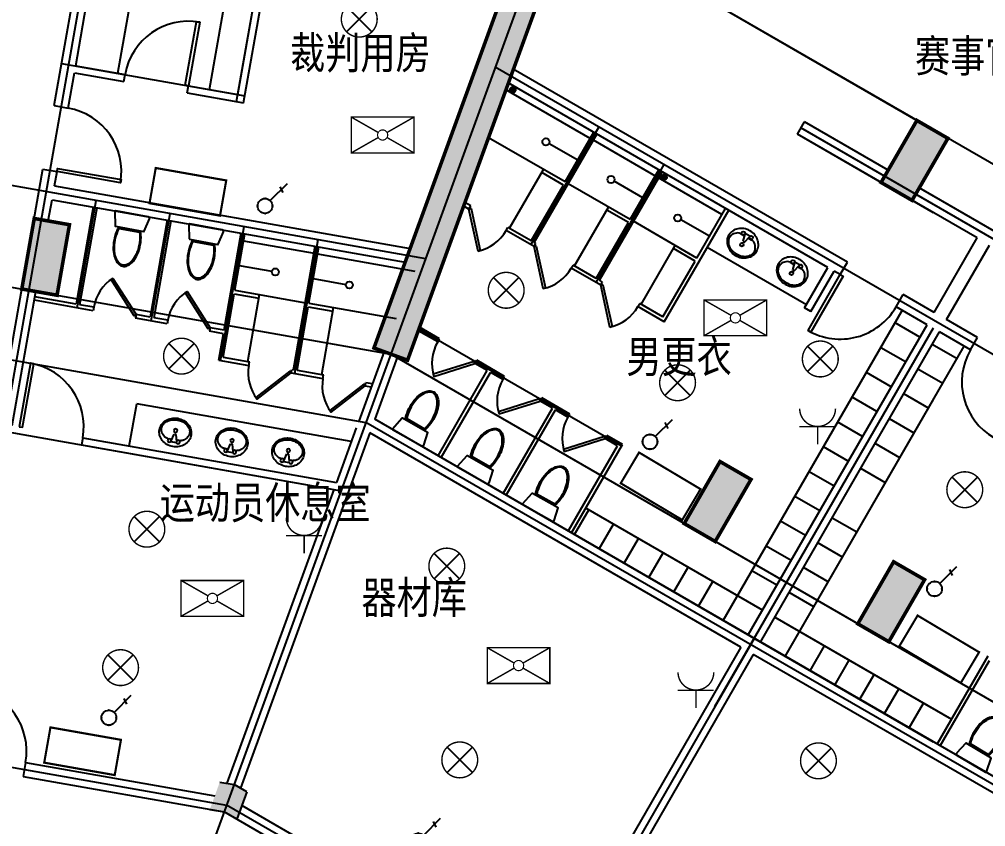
# Model space of a CAD drawing. Extents: x 23618587 to 48466785, y 42305484 to 86624613.
# Drawn here: x 24302861 to 24316359, y 43333036 to 43344309 of the extents above; entities that cross this region are included whole.
import ezdxf

# ---------------------------------------------------------------- set-up
doc = ezdxf.new("R2010")
doc.units = 0
doc.header["$MEASUREMENT"] = 0
doc.layers.get('0').update_dxf_attribs({"linetype": 'CONTINUOUS'})
for name, color, linetype in [('AC-W', 7, 'CONTINUOUS'), ('设备-动力', 3, 'CONTINUOUS'), ('设备-插座', 3, 'CONTINUOUS'), ('设备-照明', 3, 'CONTINUOUS'), ('设备-箱柜', 3, 'CONTINUOUS')]:
    doc.layers.add(name, color=color, linetype=linetype)
doc.styles.add('ATT', font='txt')
doc.styles.add('IDQSTYLE', font='simplex.shx', dxfattribs={"width": 0.7, "bigfont": 'hzfs1.shx'})
doc.styles.add('Q1', font='SimSun.ttf', dxfattribs={"width": 0.8, "height": 450})
pattern_1 = [(45, (24157408.893, 43270008.503), (-8.9802561, 8.9802561), []), (135, (24157408.893, 43270008.503), (-8.9802561, -8.9802561), [])]
pattern_2 = [(45, (24159518.992, 43268785.927), (-8.9802561, 8.9802561), []), (135, (24159518.992, 43268785.927), (-8.9802561, -8.9802561), [])]

# ---------------------------------------------------------------- blocks, each defined once
blk = doc.blocks.new('WC-3')
for points in [[(382, 218, 0.033558), (397, 269, 0.056391), (412, 405, 0.056391), (397, 541, 0.070142), (358, 644, 0.106098), (290, 721, 0.162033), (225, 743, 0.162033), (161, 721, 0.106098), (93, 644, 0.070142), (54, 541, 0.056391), (38, 405, 0.056391), (54, 269, 0.033558), (69, 218)], [(55, 405, -0.056391), (70, 537, -0.070142), (108, 636, -0.106098), (170, 708, -0.162033), (225, 726, -0.162033), (280, 708, -0.106098), (343, 636, -0.070142), (381, 537, -0.056391), (396, 405, -0.056391), (381, 273, -0.027675), (369, 232), (81, 232, -0.027675), (70, 273, -0.056391)], [(-20, 24, 0.477064), (0, 0), (463, 0, 0.477064), (473, 12), (431, 207, 0.354037), (426, 211), (24, 211, 0.354037), (19, 207)]]:
    blk.add_lwpolyline(points, format="xyb", close=True)
blk = doc.blocks.new('15PLAV04')
at = {"color": 0, "linetype": 'ByBlock'}
for p, q in [((2.5, -1.5), (2.5, 1.5)), ((7, 0.5), (3, 1.5)), ((4, 1.25), (4, 3.635323)), ((7, -0.5), (7, 0.5)), ((3, -1.5), (7, -0.5)), ((4, -3.628449), (4, -1.25))]:
    blk.add_line(p, q, dxfattribs=at)
blk.add_lwpolyline([(8, 9, 0.109452), (4.986152, 8.332258, 0.102376), (2.343146, 6.363961, 0.093737), (0.622313, 3.491319, 0.088426), (0, 0, 0.088426), (0.622313, -3.491319, 0.093737), (2.343146, -6.363961, 0.102376), (4.986152, -8.332258, 0.109452), (8, -9, 0.109452), (11.013848, -8.332258, 0.102376), (13.656854, -6.363961, 0.093737), (15.377687, -3.491319, 0.088426), (16, 0, 0.088426), (15.377687, 3.491319, 0.093737), (13.656854, 6.363961, 0.102376), (11.013848, 8.332258, 0.109452)], format="xyb", close=True, dxfattribs=at)
for centre in [(3, 2.5), (9, 0), (3, -2.5)]:
    blk.add_circle(centre, 1, dxfattribs=at)
for centre, radius, start, end in [((11.358035, 0.706347), 8.250845, 143.130102, 146.09549), ((9.915843, 1.787992), 6.448105, 118.911201, 143.130102), ((9, 3.446272), 4.553728, 90, 118.911201), ((9, 3.446272), 4.553728, 61.088799, 90), ((8.084157, 1.787992), 6.448105, 36.869898, 61.088799), ((6.641965, 0.706347), 8.250845, 17.257939, 36.869898), ((7, 3.635323), 3, 146.09549, 180), ((4.368267, 0), 10.631733, 0, 17.257939), ((4.368267, 0), 10.631733, 342.742061, 0), ((7, -3.628449), 3, 180, 212.259808), ((9.915843, -1.787992), 6.448105, 212.259808, 241.088799), ((6.641965, -0.706347), 8.250845, 323.130102, 342.742061), ((9, -3.446272), 4.553728, 241.088799, 270), ((9, -3.446272), 4.553728, 270, 298.911201), ((8.084157, -1.787992), 6.448105, 298.911201, 323.130102)]:
    blk.add_arc(centre, radius, start, end, dxfattribs=at)
at = {"color": 0, "linetype": 'ByBlock', "style": 'ATT'}
for tag, p, flags in [('ITEM', (0, -17.5), 3), ('ROOM_NUMBER', (0, -26.5), 1)]:
    blk.add_attdef(tag, p, '', height=6, dxfattribs=dict(at, flags=flags))
blk = doc.blocks.new('HC000426')
at = {"color": 0, "linetype": 'Continuous', "const_width": 0.3}
blk.add_lwpolyline([(5, 2.5), (-5, 2.5), (-5, -2.5), (5, -2.5)], close=True, dxfattribs=at)
at = {"color": 0, "style": 'IDQSTYLE', "width": 0.7}
blk.add_attdef('PSFHATT', (7, -2.5), '', height=2.5, dxfattribs=at)
blk = doc.blocks.new('HC001494')
at = {"color": 0, "linetype": 'Continuous'}
for p, q in [((-1.77, 1.77), (1.77, -1.77)), ((1.77, 1.77), (-1.77, -1.77))]:
    blk.add_line(p, q, dxfattribs=at)
at = {"color": 0, "linetype": 'Continuous', "const_width": 0.2}
blk.add_lwpolyline([(1.77, -1.77, 0.198912), (2.5, 0, 0.198912), (1.77, 1.77, 0.198912), (0, 2.5, 0.198912), (-1.77, 1.77, 0.198912), (-2.5, 0, 0.198912), (-1.77, -1.77, 0.198912), (0, -2.5, 0.198912)], format="xyb", close=True, dxfattribs=at)
at = {"color": 0, "style": 'IDQSTYLE', "width": 0.7}
blk.add_attdef('PSFHATT', (4.5, -2.5), '', height=2.5, dxfattribs=at)
blk = doc.blocks.new('HC002297100793')
at = {"color": 0}
for p, q in [((0.74, 1.78), (3.12, 4.17)), ((2.09, 3.72), (2.47, 2.92))]:
    blk.add_line(p, q, dxfattribs=at)
blk.add_circle((0, 1.04), 1.04, dxfattribs=at)
for p in [(0, 2.08), (-1.04, 1.04), (0, 0), (1.04, 1.04)]:
    blk.add_point(p, dxfattribs=at)
at = {"color": 0, "width": 0.7}
blk.add_attdef('PSFHATT', (3.15, 0), '', height=0.025, dxfattribs=at)
blk = doc.blocks.new('HC000133')
at = {"color": 0, "linetype": 'Continuous', "const_width": 0.2}
blk.add_lwpolyline([(-2.5, 5, 0.198912), (-1.77, 3.23, 0.198912), (0, 2.5, 0.198912), (1.77, 3.23, 0.198912), (2.5, 5)], format="xyb", dxfattribs=at)
for points in [[(-2.55, 2.48), (2.48, 2.48)], [(0, 2.5), (0, 0)]]:
    blk.add_lwpolyline(points, dxfattribs=at)
at = {"color": 0, "style": 'IDQSTYLE', "width": 0.7}
blk.add_attdef('PSFHATT', (4.5, 0), '', height=2.5, dxfattribs=at)
blk = doc.blocks.new('HC000704')
at = {"color": 0, "linetype": 'Continuous', "const_width": 0.2}
for points in [[(-0.61, 0.35), (-4.38, 2.5)], [(-4.38, 2.5), (4.37, 2.5), (4.37, -2.5), (-4.38, -2.5), (-4.38, 2.5)], [(4.37, 2.5), (0.61, 0.35)], [(-0.61, -0.35), (-4.38, -2.5)], [(0.61, -0.35), (4.37, -2.5)]]:
    blk.add_lwpolyline(points, dxfattribs=at)
at = {"color": 0, "linetype": 'Continuous', "const_width": 0.16}
blk.add_lwpolyline([(0, -0.71, 0.198912), (0.5, -0.5, 0.198912), (0.71, 0, 0.198912), (0.5, 0.5, 0.198912), (0, 0.71, 0.198912), (-0.5, 0.5, 0.198912), (-0.71, 0, 0.198912), (-0.5, -0.5, 0.198912)], format="xyb", close=True, dxfattribs=at)
at = {"color": 0, "style": 'IDQSTYLE', "width": 0.7}
blk.add_attdef('PSFHATT', (6.37, -2.5), '', height=2.5, dxfattribs=at)

msp = doc.modelspace()

# ---------------------------------------------------------------- hatches: boundary and pattern name
at = {"layer": 'AC-W'}
for points in [[(24310541.2417, 43345751.50927), (24308283.81539, 43339549.28146), (24307813.96908, 43339720.29153), (24310071.39538, 43345922.51934)], [(24310541.2417, 43345751.50927), (24308283.81539, 43339549.28146), (24307813.96908, 43339720.29153), (24310071.39538, 43345922.51934)], [(24314897.82238, 43342031.40771), (24315330.83508, 43341781.40771), (24315830.83508, 43342647.43312), (24315397.82238, 43342897.43312)], [(24314897.82238, 43342031.40771), (24315330.83508, 43341781.40771), (24315830.83508, 43342647.43312), (24315397.82238, 43342897.43312)], [(24303561.40917, 43341441.47744), (24303069.00529, 43341528.30153), (24302895.35711, 43340543.49378), (24303387.76099, 43340456.66969)], [(24303561.40917, 43341441.47744), (24303069.00529, 43341528.30153), (24302895.35711, 43340543.49378), (24303387.76099, 43340456.66969)], [(24313080.83352, 43337884.2943), (24312647.82082, 43338134.2943), (24312147.82082, 43337268.26889), (24312580.83352, 43337018.26889)], [(24313080.83352, 43337884.2943), (24312647.82082, 43338134.2943), (24312147.82082, 43337268.26889), (24312580.83352, 43337018.26889)], [(24315505.70621, 43336484.2934), (24315072.69351, 43336734.2934), (24314572.69351, 43335868.26799), (24315005.70621, 43335618.26799)], [(24315505.70621, 43336484.2934), (24315072.69351, 43336734.2934), (24314572.69351, 43335868.26799), (24315005.70621, 43335618.26799)]]:
    msp.add_hatch(color=7, dxfattribs=at).paths.add_polyline_path(points)
h = msp.add_hatch(dxfattribs=at)
h.set_pattern_fill('ANSI37', scale=4, angle=0.000000003, style=0)
h.set_pattern_definition(pattern_1)
h.paths.add_polyline_path([(24309793.38376, 43343325.33793, 1), (24309713.38376, 43343325.33793, 1)])
h = msp.add_hatch(dxfattribs=at)
h.set_pattern_fill('ANSI37', scale=4, angle=0.000000003, style=0)
h.set_pattern_definition(pattern_1)
h.paths.add_polyline_path([(24309793.38376, 43343325.33793, 1), (24309713.38376, 43343325.33793, 1)])
h = msp.add_hatch(dxfattribs=at)
h.set_pattern_fill('ANSI37', scale=4, angle=0.000000003, style=0)
h.set_pattern_definition(pattern_2)
h.paths.add_polyline_path([(24311903.48284, 43342102.76221, 1), (24311823.48284, 43342102.76221, 1)])
h = msp.add_hatch(dxfattribs=at)
h.set_pattern_fill('ANSI37', scale=4, angle=0.000000003, style=0)
h.set_pattern_definition(pattern_2)
h.paths.add_polyline_path([(24311903.48284, 43342102.76221, 1), (24311823.48284, 43342102.76221, 1)])

# ---------------------------------------------------------------- linework, layer by layer
at = {"layer": 'AC-W', "color": 7, "ltscale": 300}
for p, q in [((24301830.3951, 43333927.91702), (24304872.14463, 43351178.53581)), ((24301830.3951, 43333927.91702), (24304872.14463, 43351178.53581)), ((24311449.10486, 43348976.79392), (24296987.14862, 43309242.89571)), ((24311449.10486, 43348976.79392), (24296987.14862, 43309242.89571)), ((24305895.68585, 43343162.27737), (24306763.92674, 43348086.31614)), ((24305895.68585, 43343162.27737), (24306763.92674, 43348086.31614)), ((24315631.94022, 43342762.2652), (24310306.31854, 43345837.01431)), ((24323347.20979, 43338307.85223), (24310306.31854, 43345837.01431)), ((24303451.03128, 43343694.87859), (24306011.53144, 43343243.39333)), ((24303451.03128, 43343694.87859), (24306011.53144, 43343243.39333)), ((24295476.76417, 43343273.18913), (24308535.10713, 43340970.65095)), ((24295476.76417, 43343273.18913), (24308535.10713, 43340970.65095)), ((24295476.76417, 43341851.59188), (24308048.89223, 43339634.78649)), ((24295476.76417, 43341851.59188), (24308048.89223, 43339634.78649)), ((24295476.76417, 43340836.16526), (24307701.59588, 43338680.5976)), ((24295476.76417, 43340836.16526), (24307701.59588, 43338680.5976)), ((24295476.76417, 43339820.73865), (24307354.29952, 43337726.40871)), ((24295476.76417, 43339820.73865), (24307354.29952, 43337726.40871)), ((24315631.94022, 43335256.7117), (24308048.89223, 43339634.78649)), ((24319104.6361, 43333251.74979), (24308048.89223, 43339634.78649)), ((24315631.94022, 43334102.01116), (24307701.59588, 43338680.5976)), ((24318451.93246, 43332473.88788), (24307701.59588, 43338680.5976)), ((24313126.76417, 43335663.84528), (24310226.76417, 43330640.89794)), ((24313126.76417, 43335663.84528), (24310226.76417, 43330640.89794)), ((24295476.76417, 43335149.77624), (24305756.73629, 43333337.13979)), ((24295476.76417, 43335149.77624), (24305756.73629, 43333337.13979)), ((24314796.79205, 43328117.86116), (24305756.73629, 43333337.13979)), ((24314796.79205, 43328117.86116), (24305756.73629, 43333337.13979))]:
    msp.add_line(p, q, dxfattribs=at)
at = {"layer": 'AC-W', "color": 7, "ltscale": 5000}
for p, q in [((24303346.84238, 43343103.99394), (24304388.73144, 43349012.84046)), ((24303346.84238, 43343103.99394), (24304388.73144, 43349012.84046)), ((24303647.99283, 43343660.14895), (24304047.38364, 43345925.20679)), ((24303647.99283, 43343660.14895), (24304047.38364, 43345925.20679)), ((24305913.05067, 43343260.75815), (24306312.44147, 43345525.81598)), ((24305913.05067, 43343260.75815), (24306312.44147, 43345525.81598)), ((24305994.16662, 43343144.91255), (24306410.92225, 43345508.45116)), ((24305994.16662, 43343144.91255), (24306410.92225, 43345508.45116)), ((24303647.99283, 43343660.14895), (24304337.35826, 43343538.59523)), ((24303647.99283, 43343660.14895), (24304337.35826, 43343538.59523)), ((24303543.80393, 43343069.2643), (24303630.62802, 43343561.66818)), ((24303543.80393, 43343069.2643), (24303630.62802, 43343561.66818)), ((24303630.62802, 43343561.66818), (24304319.99344, 43343440.11445)), ((24303630.62802, 43343561.66818), (24304319.99344, 43343440.11445)), ((24304319.99344, 43343440.11445), (24304337.35826, 43343538.59523)), ((24304319.99344, 43343440.11445), (24304337.35826, 43343538.59523)), ((24305206.32042, 43343283.83109), (24305223.68524, 43343382.31187)), ((24305206.32042, 43343283.83109), (24305223.68524, 43343382.31187)), ((24305223.68524, 43343382.31187), (24305913.05067, 43343260.75815)), ((24305223.68524, 43343382.31187), (24305913.05067, 43343260.75815)), ((24305206.32042, 43343283.83109), (24305994.16662, 43343144.91255)), ((24305206.32042, 43343283.83109), (24305994.16662, 43343144.91255)), ((24303346.84238, 43343103.99394), (24303543.80393, 43343069.2643)), ((24303346.84238, 43343103.99394), (24303543.80393, 43343069.2643)), ((24301731.91432, 43333945.28183), (24303190.55902, 43342217.66696)), ((24301731.91432, 43333945.28183), (24303190.55902, 43342217.66696)), ((24303190.55902, 43342217.66696), (24303387.52057, 43342182.93732)), ((24303190.55902, 43342217.66696), (24303387.52057, 43342182.93732)), ((24303352.79093, 43341985.97577), (24303387.52057, 43342182.93732)), ((24303352.79093, 43341985.97577), (24303387.52057, 43342182.93732)), ((24303352.79093, 43341985.97577), (24308319.83676, 43341110.15158)), ((24303352.79093, 43341985.97577), (24308319.83676, 43341110.15158)), ((24303265.96684, 43341493.5719), (24303318.0613, 43341789.01422)), ((24303265.96684, 43341493.5719), (24303318.0613, 43341789.01422)), ((24303318.0613, 43341789.01422), (24308250.37749, 43340919.3138)), ((24303318.0613, 43341789.01422), (24308250.37749, 43340919.3138)), ((24302762.38713, 43338637.62941), (24303092.31866, 43340508.76414)), ((24302762.38713, 43338637.62941), (24303092.31866, 43340508.76414)), ((24307954.92297, 43339668.98851), (24307601.59588, 43338698.2303)), ((24307954.92297, 43339668.98851), (24307601.59588, 43338698.2303)), ((24308142.86149, 43339600.58448), (24307824.26404, 43338725.24516)), ((24308142.86149, 43339600.58448), (24307824.26404, 43338725.24516)), ((24315631.94022, 43334217.48121), (24307824.26404, 43338725.24516)), ((24318429.2643, 43332602.4454), (24307824.26404, 43338725.24516)), ((24307566.86624, 43338602.81141), (24307289.02916, 43337839.46029)), ((24307566.86624, 43338602.81141), (24307289.02916, 43337839.46029)), ((24303747.1978, 43338463.98072), (24303729.83302, 43338365.49994)), ((24303747.1978, 43338463.98072), (24303729.83302, 43338365.49994)), ((24303747.19488, 43338463.98124), (24307289.02916, 43337839.46029)), ((24303747.19488, 43338463.98124), (24307289.02916, 43337839.46029)), ((24307754.80476, 43338534.40738), (24305948.86372, 43333572.62513)), ((24307754.80476, 43338534.40738), (24305948.86372, 43333572.62513)), ((24312940.16163, 43335540.6402), (24307754.80476, 43338534.40738)), ((24312940.16163, 43335540.6402), (24307754.80476, 43338534.40738)), ((24303729.83006, 43338365.50046), (24307254.29952, 43337744.0414)), ((24303729.83006, 43338365.50046), (24307254.29952, 43337744.0414)), ((24307254.29952, 43337744.0414), (24305760.92519, 43333641.02916)), ((24307254.29952, 43337744.0414), (24305760.92519, 43333641.02916)), ((24312940.16163, 43335540.6402), (24310240.16163, 43330864.10302)), ((24312940.16163, 43335540.6402), (24310240.16163, 43330864.10302)), ((24313113.36671, 43335440.6402), (24310413.36671, 43330764.10302)), ((24313113.36671, 43335440.6402), (24310413.36671, 43330764.10302)), ((24315631.94022, 43333986.54111), (24313113.36671, 43335440.6402)), ((24318298.72357, 43332446.87302), (24313113.36671, 43335440.6402)), ((24302948.418, 43333933.86474), (24302913.68844, 43333736.90317)), ((24302948.418, 43333933.86474), (24302913.68844, 43333736.90317)), ((24302948.418, 43333933.86474), (24305591.46592, 43333467.82408)), ((24302948.418, 43333933.86474), (24305591.46592, 43333467.82408)), ((24302913.68844, 43333736.90317), (24305722.00665, 43333241.7209)), ((24302913.68844, 43333736.90317), (24305722.00665, 43333241.7209)), ((24308508.11082, 43331864.10302), (24305967.34297, 43333331.01602)), ((24308508.11082, 43331864.10302), (24305967.34297, 43333331.01602)), ((24308408.11082, 43331690.89794), (24305722.00665, 43333241.7209)), ((24308408.11082, 43331690.89794), (24305722.00665, 43333241.7209))]:
    msp.add_line(p, q, dxfattribs=at)
at = {"layer": 'AC-W', "color": 7}
for p, q in [((24304238.87749, 43343555.96005), (24304638.26829, 43345821.01788)), ((24304238.87749, 43343555.96005), (24304638.26829, 43345821.01788)), ((24305519.12756, 43343330.21742), (24305710.14056, 43344413.50595)), ((24305519.12756, 43343330.21742), (24305710.14056, 43344413.50595)), ((24314427.72606, 43340917.17738), (24309760.61826, 43343611.73333)), ((24314427.72606, 43340917.17738), (24309760.61826, 43343611.73333)), ((24310835.27508, 43342644.86976), (24309641.02577, 43343334.36992)), ((24310835.27508, 43342644.86976), (24309641.02577, 43343334.36992)), ((24314154.52098, 43340843.9723), (24309691.02577, 43343420.97246)), ((24314154.52098, 43340843.9723), (24309691.02577, 43343420.97246)), ((24313728.68796, 43342706.40786), (24313828.68796, 43342879.61294)), ((24313728.68796, 43342706.40786), (24313828.68796, 43342879.61294)), ((24314997.82225, 43342204.61294), (24313828.68796, 43342879.61294)), ((24314997.82225, 43342204.61294), (24313828.68796, 43342879.61294)), ((24310485.27508, 43342038.65198), (24309414.81651, 43342656.68152)), ((24310485.27508, 43342038.65198), (24309414.81651, 43342656.68152)), ((24310053.57635, 43341190.92784), (24310928.57635, 43342706.4723)), ((24310053.57635, 43341190.92784), (24310928.57635, 43342706.4723)), ((24310485.27508, 43342038.65198), (24310885.27508, 43342731.4723)), ((24310485.27508, 43342038.65198), (24310885.27508, 43342731.4723)), ((24311744.60176, 43342119.86976), (24310878.57635, 43342619.86976)), ((24311744.60176, 43342119.86976), (24310878.57635, 43342619.86976)), ((24315631.94022, 43341607.56466), (24313728.68796, 43342706.40786)), ((24316240.16163, 43341256.40786), (24313728.68796, 43342706.40786)), ((24310660.27508, 43342341.76087), (24310259.73833, 43342573.01087)), ((24310660.27508, 43342341.76087), (24310259.73833, 43342573.01087)), ((24309707.16619, 43341390.92784), (24310182.16619, 43342213.65198)), ((24309707.16619, 43341390.92784), (24310182.16619, 43342213.65198)), ((24310460.27508, 43341995.3507), (24310157.16619, 43342170.3507)), ((24310460.27508, 43341995.3507), (24310157.16619, 43342170.3507)), ((24310962.90303, 43340665.92784), (24311837.90303, 43342181.4723)), ((24310962.90303, 43340665.92784), (24311837.90303, 43342181.4723)), ((24311394.60176, 43341513.65198), (24311794.60176, 43342206.4723)), ((24311394.60176, 43341513.65198), (24311794.60176, 43342206.4723)), ((24312675.57906, 43341582.36976), (24311787.90303, 43342094.86976)), ((24312675.57906, 43341582.36976), (24311787.90303, 43342094.86976)), ((24310010.27508, 43341215.92784), (24310460.27508, 43341995.3507)), ((24310010.27508, 43341215.92784), (24310460.27508, 43341995.3507)), ((24311394.60176, 43341513.65198), (24310528.57635, 43342013.65198)), ((24311394.60176, 43341513.65198), (24310528.57635, 43342013.65198)), ((24311569.60176, 43341816.76087), (24311169.06501, 43342048.01087)), ((24311569.60176, 43341816.76087), (24311169.06501, 43342048.01087)), ((24315631.94022, 43341838.50477), (24315430.83495, 43341954.61294)), ((24317422.69338, 43340804.61294), (24315430.83495, 43341954.61294)), ((24303892.79357, 43341687.67342), (24303654.02733, 43340333.56276)), ((24303892.79357, 43341687.67342), (24303654.02733, 43340333.56276)), ((24303942.03396, 43341678.99101), (24303703.26771, 43340324.88035)), ((24303942.03396, 43341678.99101), (24303703.26771, 43340324.88035)), ((24309140.90031, 43341660.12657), (24309067.52016, 43341702.49262)), ((24309140.90031, 43341660.12657), (24309067.52016, 43341702.49262)), ((24309165.90031, 43341703.42784), (24309084.88498, 43341750.20207)), ((24309165.90031, 43341703.42784), (24309084.88498, 43341750.20207)), ((24309140.90031, 43341660.12657), (24309165.90031, 43341703.42784)), ((24309140.90031, 43341660.12657), (24309165.90031, 43341703.42784)), ((24310616.49286, 43340865.92784), (24311091.49286, 43341688.65198)), ((24310616.49286, 43340865.92784), (24311091.49286, 43341688.65198)), ((24311369.60176, 43341470.35071), (24311066.49286, 43341645.3507)), ((24311369.60176, 43341470.35071), (24311066.49286, 43341645.3507)), ((24311868.88034, 43340085.12657), (24312768.88034, 43341643.9723)), ((24311868.88034, 43340085.12657), (24312768.88034, 43341643.9723)), ((24312325.57906, 43340976.15198), (24312725.57906, 43341668.9723)), ((24312325.57906, 43340976.15198), (24312725.57906, 43341668.9723)), ((24304926.84171, 43341505.34283), (24304688.07547, 43340151.23217)), ((24304926.84171, 43341505.34283), (24304688.07547, 43340151.23217)), ((24304976.0821, 43341496.66042), (24304737.31585, 43340142.54976)), ((24304976.0821, 43341496.66042), (24304737.31585, 43340142.54976)), ((24310919.60176, 43340690.92784), (24311369.60176, 43341470.35071)), ((24310919.60176, 43340690.92784), (24311369.60176, 43341470.35071)), ((24312325.57906, 43340976.15198), (24311437.90303, 43341488.65198)), ((24312325.57906, 43340976.15198), (24311437.90303, 43341488.65198)), ((24312500.57906, 43341279.26087), (24312100.04232, 43341510.51087)), ((24312500.57906, 43341279.26087), (24312100.04232, 43341510.51087)), ((24305722.12361, 43339968.90158), (24305960.88985, 43341323.01224)), ((24305722.12361, 43339968.90158), (24305960.88985, 43341323.01224)), ((24305871.2117, 43340526.48363), (24306010.13024, 43341314.32983)), ((24305871.2117, 43340526.48363), (24306010.13024, 43341314.32983)), ((24309660.51556, 43341360.12657), (24309685.51556, 43341403.42784)), ((24309660.51556, 43341360.12657), (24309685.51556, 43341403.42784)), ((24310050.22699, 43341135.12657), (24309660.51556, 43341360.12657)), ((24310050.22699, 43341135.12657), (24309660.51556, 43341360.12657)), ((24310010.27508, 43341215.92784), (24309685.51556, 43341403.42784)), ((24310010.27508, 43341215.92784), (24309685.51556, 43341403.42784)), ((24305992.76542, 43341215.84906), (24306977.57317, 43341042.20088)), ((24305992.76542, 43341215.84906), (24306977.57317, 43341042.20088)), ((24306691.05368, 43339417.26809), (24306994.93799, 43341140.68166)), ((24306691.05368, 43339417.26809), (24306994.93799, 43341140.68166)), ((24310050.22699, 43341135.12657), (24310075.22699, 43341178.42784)), ((24310050.22699, 43341135.12657), (24310075.22699, 43341178.42784)), ((24310075.22699, 43341178.42784), (24310053.57635, 43341190.92784)), ((24310075.22699, 43341178.42784), (24310053.57635, 43341190.92784)), ((24311547.47017, 43340328.42784), (24312022.47017, 43341151.15198)), ((24311547.47017, 43340328.42784), (24312022.47017, 43341151.15198)), ((24315640.16163, 43340217.17738), (24316240.35466, 43341256.74221)), ((24315813.36671, 43340117.17738), (24316413.55974, 43341156.74221)), ((24306905.25984, 43340344.15305), (24307044.17838, 43341131.99925)), ((24306905.25984, 43340344.15305), (24307044.17838, 43341131.99925)), ((24307026.81356, 43341033.51847), (24308384.86378, 43340794.05758)), ((24307026.81356, 43341033.51847), (24308384.86378, 43340794.05758)), ((24312300.57906, 43340932.85071), (24311997.47017, 43341107.85071)), ((24312300.57906, 43340932.85071), (24311997.47017, 43341107.85071)), ((24313854.52098, 43340324.35706), (24312468.88034, 43341124.35706)), ((24313854.52098, 43340324.35706), (24312468.88034, 43341124.35706)), ((24305931.98856, 43340871.16635), (24306387.46215, 43340790.85406)), ((24305931.98856, 43340871.16635), (24306387.46215, 43340790.85406)), ((24310569.84223, 43340835.12657), (24310594.84223, 43340878.42784)), ((24310569.84223, 43340835.12657), (24310594.84223, 43340878.42784)), ((24310919.60176, 43340690.92784), (24310594.84223, 43340878.42784)), ((24310919.60176, 43340690.92784), (24310594.84223, 43340878.42784)), ((24311850.57906, 43340153.42784), (24312300.57906, 43340932.85071)), ((24311850.57906, 43340153.42784), (24312300.57906, 43340932.85071)), ((24314327.72606, 43340743.9723), (24314427.72606, 43340917.17738)), ((24314327.72606, 43340743.9723), (24314427.72606, 43340917.17738)), ((24310981.2043, 43340597.62657), (24310569.84223, 43340835.12657)), ((24310981.2043, 43340597.62657), (24310569.84223, 43340835.12657)), ((24313829.52098, 43340281.05579), (24314154.52098, 43340843.9723)), ((24313829.52098, 43340281.05579), (24314154.52098, 43340843.9723)), ((24313916.12352, 43340231.05579), (24314241.12352, 43340793.9723)), ((24313916.12352, 43340231.05579), (24314241.12352, 43340793.9723)), ((24314327.72606, 43340743.9723), (24314241.12352, 43340793.9723)), ((24314327.72606, 43340743.9723), (24314241.12352, 43340793.9723)), ((24306966.0367, 43340688.83576), (24307421.51029, 43340608.52348)), ((24306966.0367, 43340688.83576), (24307421.51029, 43340608.52348)), ((24311006.2043, 43340640.92784), (24310962.90303, 43340665.92784)), ((24311006.2043, 43340640.92784), (24310962.90303, 43340665.92784)), ((24310981.2043, 43340597.62657), (24311006.2043, 43340640.92784)), ((24310981.2043, 43340597.62657), (24311006.2043, 43340640.92784)), ((24305706.24593, 43339590.91627), (24305862.52929, 43340477.24324)), ((24305706.24593, 43339590.91627), (24305862.52929, 43340477.24324)), ((24305862.52929, 43340477.24324), (24306207.212, 43340416.46638)), ((24305862.52929, 43340477.24324), (24306207.212, 43340416.46638)), ((24305871.2117, 43340526.48363), (24306856.01945, 43340352.83545)), ((24305871.2117, 43340526.48363), (24306856.01945, 43340352.83545)), ((24306050.92864, 43339530.1394), (24306215.89441, 43340465.70677)), ((24306050.92864, 43339530.1394), (24306215.89441, 43340465.70677)), ((24315107.14893, 43340293.9723), (24315207.14893, 43340467.17738)), ((24315107.14893, 43340293.9723), (24315207.14893, 43340467.17738)), ((24315640.16163, 43340217.17738), (24315207.14893, 43340467.17738)), ((24315640.16163, 43340217.17738), (24315207.14893, 43340467.17738)), ((24303891.54686, 43340240.91032), (24303070.61486, 43340385.66278)), ((24303891.54686, 43340240.91032), (24303070.61486, 43340385.66278)), ((24303654.02733, 43340333.56276), (24303079.29725, 43340434.90317)), ((24303654.02733, 43340333.56276), (24303079.29725, 43340434.90317)), ((24303900.22926, 43340290.15071), (24303703.26771, 43340324.88035)), ((24303900.22926, 43340290.15071), (24303703.26771, 43340324.88035)), ((24306905.25984, 43340344.15305), (24308122.54041, 43340129.51364)), ((24306905.25984, 43340344.15305), (24308122.54041, 43340129.51364)), ((24311500.81954, 43340297.62657), (24311525.81954, 43340340.92784)), ((24311500.81954, 43340297.62657), (24311525.81954, 43340340.92784)), ((24311850.57906, 43340153.42784), (24311525.81954, 43340340.92784)), ((24311850.57906, 43340153.42784), (24311525.81954, 43340340.92784)), ((24303900.22926, 43340290.15071), (24303891.54686, 43340240.91032)), ((24303900.22926, 43340290.15071), (24303891.54686, 43340240.91032)), ((24306740.29407, 43339408.58568), (24306896.57743, 43340294.91266)), ((24306740.29407, 43339408.58568), (24306896.57743, 43340294.91266)), ((24306896.57743, 43340294.91266), (24307241.26014, 43340234.1358)), ((24306896.57743, 43340294.91266), (24307241.26014, 43340234.1358)), ((24307084.97678, 43339347.80882), (24307249.94255, 43340283.37618)), ((24307084.97678, 43339347.80882), (24307249.94255, 43340283.37618)), ((24311868.88034, 43340085.12657), (24311500.81954, 43340297.62657)), ((24311868.88034, 43340085.12657), (24311500.81954, 43340297.62657)), ((24312693.75147, 43335913.84528), (24315193.75147, 43340243.9723)), ((24312693.75147, 43335913.84528), (24315193.75147, 43340243.9723)), ((24313916.12352, 43340231.05579), (24313829.52098, 43340281.05579)), ((24313916.12352, 43340231.05579), (24313829.52098, 43340281.05579)), ((24315540.16163, 43340043.9723), (24315107.14893, 43340293.9723)), ((24315540.16163, 43340043.9723), (24315107.14893, 43340293.9723)), ((24304491.11392, 43340185.96181), (24304482.43151, 43340136.72142)), ((24304491.11392, 43340185.96181), (24304482.43151, 43340136.72142)), ((24304925.595, 43340058.57974), (24304482.43151, 43340136.72142)), ((24304925.595, 43340058.57974), (24304482.43151, 43340136.72142)), ((24304688.07547, 43340151.23217), (24304491.11392, 43340185.96181)), ((24304688.07547, 43340151.23217), (24304491.11392, 43340185.96181)), ((24304934.27741, 43340107.82013), (24304737.31585, 43340142.54976)), ((24304934.27741, 43340107.82013), (24304737.31585, 43340142.54976)), ((24304934.27741, 43340107.82013), (24304925.595, 43340058.57974)), ((24304934.27741, 43340107.82013), (24304925.595, 43340058.57974)), ((24315440.16163, 43339870.76722), (24315093.75147, 43340070.76722)), ((24315440.16163, 43339870.76722), (24315093.75147, 43340070.76722)), ((24316246.37941, 43339867.17738), (24315813.36671, 43340117.17738)), ((24305525.16206, 43340003.63122), (24305516.47965, 43339954.39083)), ((24305525.16206, 43340003.63122), (24305516.47965, 43339954.39083)), ((24305713.4412, 43339919.6612), (24305516.47965, 43339954.39083)), ((24305713.4412, 43339919.6612), (24305516.47965, 43339954.39083)), ((24305722.12361, 43339968.90158), (24305525.16206, 43340003.63122)), ((24305722.12361, 43339968.90158), (24305525.16206, 43340003.63122)), ((24308704.71429, 43339804.63021), (24308433.70431, 43339961.09789)), ((24308704.71429, 43339804.63021), (24308433.70431, 43339961.09789)), ((24308729.71429, 43339847.93148), (24308451.06913, 43340008.80734)), ((24308729.71429, 43339847.93148), (24308451.06913, 43340008.80734)), ((24313040.16163, 43335713.84528), (24315540.16163, 43340043.9723)), ((24313040.16163, 43335713.84528), (24315540.16163, 43340043.9723)), ((24313213.36671, 43335613.84528), (24315713.36671, 43339943.9723)), ((24316146.37941, 43339693.9723), (24315713.36671, 43339943.9723)), ((24305648.32313, 43339550.35829), (24305713.4412, 43339919.6612)), ((24305648.32313, 43339550.35829), (24305713.4412, 43339919.6612)), ((24308704.71429, 43339804.63021), (24308729.71429, 43339847.93148)), ((24308704.71429, 43339804.63021), (24308729.71429, 43339847.93148)), ((24313213.36671, 43335613.84528), (24315631.94022, 43339802.93748)), ((24316146.37941, 43339693.9723), (24316246.37941, 43339867.17738)), ((24313559.77687, 43335413.84528), (24316059.77687, 43339743.9723)), ((24315240.16163, 43339524.35706), (24314893.75147, 43339724.35706)), ((24315240.16163, 43339524.35706), (24314893.75147, 43339724.35706)), ((24315631.94022, 43339760.0438), (24315613.36671, 43339770.76722)), ((24315959.77687, 43339570.76722), (24315613.36671, 43339770.76722)), ((24305648.32313, 43339550.35829), (24306066.86643, 43339476.55781)), ((24305648.32313, 43339550.35829), (24306066.86643, 43339476.55781)), ((24305706.24593, 43339590.91627), (24306075.54884, 43339525.7982)), ((24305706.24593, 43339590.91627), (24306075.54884, 43339525.7982)), ((24306066.86643, 43339476.55781), (24306075.54884, 43339525.7982)), ((24306066.86643, 43339476.55781), (24306075.54884, 43339525.7982)), ((24309224.32953, 43339504.63021), (24309249.32953, 43339547.93148)), ((24309224.32953, 43339504.63021), (24309249.32953, 43339547.93148)), ((24309639.04096, 43339322.93148), (24309249.32953, 43339547.93148)), ((24309639.04096, 43339322.93148), (24309249.32953, 43339547.93148)), ((24306657.75108, 43339372.36891), (24306666.43349, 43339421.60929)), ((24306657.75108, 43339372.36891), (24306666.43349, 43339421.60929)), ((24306666.43349, 43339421.60929), (24306691.05368, 43339417.26809)), ((24306666.43349, 43339421.60929), (24306691.05368, 43339417.26809)), ((24306740.29407, 43339408.58568), (24307109.59698, 43339343.46761)), ((24306740.29407, 43339408.58568), (24307109.59698, 43339343.46761)), ((24308710.03461, 43338213.84528), (24309397.53461, 43339404.63021)), ((24308710.03461, 43338213.84528), (24309397.53461, 43339404.63021)), ((24309397.53461, 43339404.63021), (24309224.32953, 43339504.63021)), ((24309397.53461, 43339404.63021), (24309224.32953, 43339504.63021)), ((24315631.94022, 43339298.16358), (24315413.36671, 43339424.35706)), ((24315759.77687, 43339224.35706), (24315413.36671, 43339424.35706)), ((24306657.75108, 43339372.36891), (24307100.91457, 43339294.22723)), ((24306657.75108, 43339372.36891), (24307100.91457, 43339294.22723)), ((24307100.91457, 43339294.22723), (24307109.59698, 43339343.46761)), ((24307100.91457, 43339294.22723), (24307109.59698, 43339343.46761)), ((24308753.33588, 43338188.84528), (24309440.83588, 43339379.63021)), ((24308753.33588, 43338188.84528), (24309440.83588, 43339379.63021)), ((24309614.04096, 43339279.63021), (24309440.83588, 43339379.63021)), ((24309614.04096, 43339279.63021), (24309440.83588, 43339379.63021)), ((24309614.04096, 43339279.63021), (24309639.04096, 43339322.93148)), ((24309614.04096, 43339279.63021), (24309639.04096, 43339322.93148)), ((24315040.16163, 43339177.94689), (24314693.75147, 43339377.94689)), ((24315040.16163, 43339177.94689), (24314693.75147, 43339377.94689)), ((24307691.79922, 43339190.03832), (24307700.48163, 43339239.27871)), ((24307691.79922, 43339190.03832), (24307700.48163, 43339239.27871)), ((24307691.79922, 43339190.03832), (24307775.24405, 43339175.32474)), ((24307691.79922, 43339190.03832), (24307775.24405, 43339175.32474)), ((24307700.48163, 43339239.27871), (24307792.60887, 43339223.03419)), ((24307700.48163, 43339239.27871), (24307792.60887, 43339223.03419)), ((24310133.6562, 43338979.63021), (24310158.6562, 43339022.93148)), ((24310133.6562, 43338979.63021), (24310158.6562, 43339022.93148)), ((24310306.86128, 43338879.63021), (24310133.6562, 43338979.63021)), ((24310306.86128, 43338879.63021), (24310133.6562, 43338979.63021)), ((24310548.36763, 43338797.93148), (24310158.6562, 43339022.93148)), ((24310548.36763, 43338797.93148), (24310158.6562, 43339022.93148)), ((24313559.77687, 43335413.84528), (24315631.94022, 43339002.93748)), ((24314840.16163, 43338831.53673), (24314493.75147, 43339031.53673)), ((24314840.16163, 43338831.53673), (24314493.75147, 43339031.53673)), ((24315559.77687, 43338877.94689), (24315213.36671, 43339077.94689)), ((24315559.77687, 43338877.94689), (24315213.36671, 43339077.94689)), ((24304395.78774, 43338349.61682), (24304499.97664, 43338940.50147)), ((24304395.78774, 43338349.61682), (24304499.97664, 43338940.50147)), ((24307497.40697, 43338411.97363), (24304499.97664, 43338940.50147)), ((24307497.40697, 43338411.97363), (24304499.97664, 43338940.50147)), ((24309619.36128, 43337688.84528), (24310306.86128, 43338879.63021)), ((24309619.36128, 43337688.84528), (24310306.86128, 43338879.63021)), ((24309662.66255, 43337663.84528), (24310350.16255, 43338854.63021)), ((24309662.66255, 43337663.84528), (24310350.16255, 43338854.63021)), ((24310523.36763, 43338754.63021), (24310350.16255, 43338854.63021)), ((24310523.36763, 43338754.63021), (24310350.16255, 43338854.63021)), ((24310523.36763, 43338754.63021), (24310548.36763, 43338797.93148)), ((24310523.36763, 43338754.63021), (24310548.36763, 43338797.93148)), ((24315359.77687, 43338531.53673), (24315013.36671, 43338731.53673)), ((24315359.77687, 43338531.53673), (24315013.36671, 43338731.53673)), ((24314640.16163, 43338485.12657), (24314293.75147, 43338685.12657)), ((24314640.16163, 43338485.12657), (24314293.75147, 43338685.12657)), ((24311042.98288, 43338454.63021), (24311067.98288, 43338497.93148)), ((24311042.98288, 43338454.63021), (24311067.98288, 43338497.93148)), ((24311216.18796, 43338354.63021), (24311042.98288, 43338454.63021)), ((24311216.18796, 43338354.63021), (24311042.98288, 43338454.63021)), ((24311284.48923, 43338372.93148), (24311067.98288, 43338497.93148)), ((24311284.48923, 43338372.93148), (24311067.98288, 43338497.93148)), ((24310528.68796, 43337163.84528), (24311216.18796, 43338354.63021)), ((24310528.68796, 43337163.84528), (24311216.18796, 43338354.63021)), ((24310571.98923, 43337138.84528), (24311284.48923, 43338372.93148)), ((24310571.98923, 43337138.84528), (24311284.48923, 43338372.93148)), ((24314440.16163, 43338138.71641), (24314093.75147, 43338338.71641)), ((24314440.16163, 43338138.71641), (24314093.75147, 43338338.71641)), ((24315159.77687, 43338185.12657), (24314813.36671, 43338385.12657)), ((24315159.77687, 43338185.12657), (24314813.36671, 43338385.12657)), ((24315159.77687, 43338185.12657), (24314813.36671, 43338385.12657)), ((24315159.77687, 43338185.12657), (24314813.36671, 43338385.12657)), ((24314959.77687, 43337838.71641), (24314613.36671, 43338038.71641)), ((24314959.77687, 43337838.71641), (24314613.36671, 43338038.71641)), ((24314240.16163, 43337792.30625), (24313893.75147, 43337992.30625)), ((24314240.16163, 43337792.30625), (24313893.75147, 43337992.30625)), ((24313080.83352, 43337884.2943), (24313080.83352, 43337884.2943)), ((24313080.83352, 43337884.2943), (24313080.83352, 43337884.2943)), ((24314040.16163, 43337445.89609), (24313693.75147, 43337645.89609)), ((24314040.16163, 43337445.89609), (24313693.75147, 43337645.89609)), ((24310615.2905, 43337113.84528), (24310815.2905, 43337460.25544)), ((24310615.2905, 43337113.84528), (24310815.2905, 43337460.25544)), ((24313240.16163, 43336060.25544), (24310771.98923, 43337485.25544)), ((24313240.16163, 43336060.25544), (24310771.98923, 43337485.25544)), ((24310961.70066, 43336913.84528), (24311161.70066, 43337260.25544)), ((24310961.70066, 43336913.84528), (24311161.70066, 43337260.25544)), ((24313840.16163, 43337099.48593), (24313493.75147, 43337299.48593)), ((24313840.16163, 43337099.48593), (24313493.75147, 43337299.48593)), ((24314559.77687, 43337145.89609), (24314213.36671, 43337345.89609)), ((24314559.77687, 43337145.89609), (24314213.36671, 43337345.89609)), ((24311308.11082, 43336713.84528), (24311508.11082, 43337060.25544)), ((24311308.11082, 43336713.84528), (24311508.11082, 43337060.25544)), ((24313640.16163, 43336753.07576), (24313293.75147, 43336953.07576)), ((24313640.16163, 43336753.07576), (24313293.75147, 43336953.07576)), ((24314359.77687, 43336799.48593), (24314013.36671, 43336999.48593)), ((24314359.77687, 43336799.48593), (24314013.36671, 43336999.48593)), ((24311654.52098, 43336513.84528), (24311854.52098, 43336860.25544)), ((24311654.52098, 43336513.84528), (24311854.52098, 43336860.25544)), ((24312000.93114, 43336313.84528), (24312200.93114, 43336660.25544)), ((24312000.93114, 43336313.84528), (24312200.93114, 43336660.25544)), ((24313440.16163, 43336406.6656), (24313093.75147, 43336606.6656)), ((24313440.16163, 43336406.6656), (24313093.75147, 43336606.6656)), ((24314159.77687, 43336453.07576), (24313813.36671, 43336653.07576)), ((24314159.77687, 43336453.07576), (24313813.36671, 43336653.07576)), ((24312347.3413, 43336113.84528), (24312547.3413, 43336460.25544)), ((24312347.3413, 43336113.84528), (24312547.3413, 43336460.25544)), ((24313959.77687, 43336106.6656), (24313613.36671, 43336306.6656)), ((24313959.77687, 43336106.6656), (24313613.36671, 43336306.6656)), ((24313413.36671, 43335960.25544), (24315631.94022, 43334679.36143)), ((24313413.36671, 43335960.25544), (24315881.53911, 43334535.25544)), ((24313906.18703, 43335213.84528), (24314106.18703, 43335560.25544)), ((24313906.18703, 43335213.84528), (24314106.18703, 43335560.25544)), ((24314252.59719, 43335013.84528), (24314452.59719, 43335360.25544)), ((24314252.59719, 43335013.84528), (24314452.59719, 43335360.25544)), ((24315681.53911, 43334188.84528), (24316394.03911, 43335422.93148)), ((24315724.84038, 43334163.84528), (24316412.34038, 43335354.63021)), ((24314599.00735, 43334813.84528), (24314799.00735, 43335160.25544)), ((24314599.00735, 43334813.84528), (24314799.00735, 43335160.25544)), ((24314945.41752, 43334613.84528), (24315145.41752, 43334960.25544)), ((24314945.41752, 43334613.84528), (24315145.41752, 43334960.25544)), ((24315291.82768, 43334413.84528), (24315491.82768, 43334760.25544)), ((24315291.82768, 43334413.84528), (24315491.82768, 43334760.25544)), ((24305660.92519, 43333658.66186), (24305860.92519, 43333623.39646)), ((24305660.92519, 43333658.66186), (24305860.92519, 43333623.39646)), ((24306036.80224, 43333521.8538), (24305860.92519, 43333623.39646)), ((24306036.80224, 43333521.8538), (24305860.92519, 43333623.39646)), ((24305522.00665, 43333276.9863), (24305722.00665, 43333241.7209)), ((24305522.00665, 43333276.9863), (24305722.00665, 43333241.7209)), ((24305897.8837, 43333140.17824), (24305722.00665, 43333241.7209)), ((24305897.8837, 43333140.17824), (24305722.00665, 43333241.7209))]:
    msp.add_line(p, q, dxfattribs=at)
at = {"layer": 'AC-W', "color": 7, "ltscale": 1000}
for p, q in [((24315631.94022, 43340106.45396), (24309507.53692, 43343642.37985)), ((24321845.99141, 43336518.76983), (24309507.53692, 43343642.37985)), ((24310006.92572, 43341160.12657), (24310956.92572, 43342805.57484)), ((24310006.92572, 43341160.12657), (24310956.92572, 43342805.57484)), ((24315631.94022, 43341723.03471), (24313778.71195, 43342792.99655)), ((24318974.81638, 43339793.02426), (24313778.71195, 43342792.99655)), ((24310916.25239, 43340635.12657), (24311866.25239, 43342280.57484)), ((24310916.25239, 43340635.12657), (24311866.25239, 43342280.57484)), ((24303669.96511, 43340279.98116), (24303934.77858, 43341781.81299)), ((24303669.96511, 43340279.98116), (24303934.77858, 43341781.81299)), ((24304704.01325, 43340097.65058), (24304968.82672, 43341599.4824)), ((24304704.01325, 43340097.65058), (24304968.82672, 43341599.4824)), ((24305672.94333, 43339546.01708), (24306002.87486, 43341417.15181)), ((24305672.94333, 43339546.01708), (24306002.87486, 43341417.15181)), ((24306706.99147, 43339363.6865), (24307036.923, 43341234.82123)), ((24306706.99147, 43339363.6865), (24307036.923, 43341234.82123)), ((24311271.98923, 43338351.28084), (24308442.38672, 43339984.95261)), ((24311271.98923, 43338351.28084), (24308442.38672, 43339984.95261)), ((24312576.9572, 43334711.55168), (24315631.94022, 43340002.93748)), ((24306036.80224, 43333521.8538), (24305897.8837, 43333140.17824)), ((24306036.80224, 43333521.8538), (24305897.8837, 43333140.17824))]:
    msp.add_line(p, q, dxfattribs=at)
at = {"layer": 'AC-W', "color": 7, "const_width": 50}
for points in [[(24310541.2417, 43345751.50927), (24308283.81539, 43339549.28146), (24307813.96908, 43339720.29153), (24310071.39538, 43345922.51934)], [(24310541.2417, 43345751.50927), (24308283.81539, 43339549.28146), (24307813.96908, 43339720.29153), (24310071.39538, 43345922.51934)], [(24315397.82238, 43342897.43312), (24314897.82238, 43342031.40771), (24315330.83508, 43341781.40771), (24315830.83508, 43342647.43312)], [(24315397.82238, 43342897.43312), (24314897.82238, 43342031.40771), (24315330.83508, 43341781.40771), (24315830.83508, 43342647.43312)], [(24303069.00529, 43341528.30153), (24302895.35711, 43340543.49378), (24303387.76099, 43340456.66969), (24303561.40917, 43341441.47744)], [(24303069.00529, 43341528.30153), (24302895.35711, 43340543.49378), (24303387.76099, 43340456.66969), (24303561.40917, 43341441.47744)], [(24312647.82082, 43338134.2943), (24312147.82082, 43337268.26889), (24312580.83352, 43337018.26889), (24313080.83352, 43337884.2943)], [(24312647.82082, 43338134.2943), (24312147.82082, 43337268.26889), (24312580.83352, 43337018.26889), (24313080.83352, 43337884.2943)], [(24315072.69351, 43336734.2934), (24314572.69351, 43335868.26799), (24315005.70621, 43335618.26799), (24315505.70621, 43336484.2934)], [(24315072.69351, 43336734.2934), (24314572.69351, 43335868.26799), (24315005.70621, 43335618.26799), (24315505.70621, 43336484.2934)]]:
    msp.add_lwpolyline(points, close=True, dxfattribs=at)
at = {"layer": 'AC-W', "color": 7}
for points in [[(24305223.68524, 43343382.31187), (24305179.36889, 43343390.12604), (24305335.65225, 43344276.45302), (24305379.9686, 43344268.63885)], [(24305223.68524, 43343382.31187), (24305179.36889, 43343390.12604), (24305335.65225, 43344276.45302), (24305379.9686, 43344268.63885)], [(24303387.52057, 43342182.93732), (24303395.33473, 43342227.25367), (24304281.66171, 43342070.97031), (24304273.84754, 43342026.65396)], [(24303387.52057, 43342182.93732), (24303395.33473, 43342227.25367), (24304281.66171, 43342070.97031), (24304273.84754, 43342026.65396)], [(24309140.90031, 43341660.12657), (24309170.19247, 43341666.60496), (24309299.76015, 43341080.76179), (24309270.46799, 43341074.2834)], [(24309140.90031, 43341660.12657), (24309170.19247, 43341666.60496), (24309299.76015, 43341080.76179), (24309270.46799, 43341074.2834)], [(24310050.22699, 43341135.12657), (24310079.51915, 43341141.60496), (24310209.08682, 43340555.76179), (24310179.79466, 43340549.2834)], [(24310050.22699, 43341135.12657), (24310079.51915, 43341141.60496), (24310209.08682, 43340555.76179), (24310179.79466, 43340549.2834)], [(24314327.72606, 43340743.9723), (24314366.69721, 43340721.4723), (24313916.69721, 43339942.04943), (24313877.72606, 43339964.54943)], [(24314327.72606, 43340743.9723), (24314366.69721, 43340721.4723), (24313916.69721, 43339942.04943), (24313877.72606, 43339964.54943)], [(24304491.11392, 43340185.96181), (24304465.80403, 43340169.85561), (24304143.68008, 43340676.05335), (24304168.98996, 43340692.15955)], [(24304491.11392, 43340185.96181), (24304465.80403, 43340169.85561), (24304143.68008, 43340676.05335), (24304168.98996, 43340692.15955)], [(24310981.2043, 43340597.62657), (24311010.49645, 43340604.10496), (24311140.06413, 43340018.26179), (24311110.77197, 43340011.7834)], [(24310981.2043, 43340597.62657), (24311010.49645, 43340604.10496), (24311140.06413, 43340018.26179), (24311110.77197, 43340011.7834)], [(24305525.16206, 43340003.63122), (24305499.85217, 43339987.52502), (24305177.72822, 43340493.72277), (24305203.0381, 43340509.82897)], [(24305525.16206, 43340003.63122), (24305499.85217, 43339987.52502), (24305177.72822, 43340493.72277), (24305203.0381, 43340509.82897)], [(24309224.32953, 43339504.63021), (24309215.29389, 43339533.23715), (24308643.15499, 43339352.52447), (24308652.19062, 43339323.91752)], [(24309224.32953, 43339504.63021), (24309215.29389, 43339533.23715), (24308643.15499, 43339352.52447), (24308652.19062, 43339323.91752)], [(24302860.87082, 43338620.26408), (24302905.18717, 43338612.44991), (24303061.47053, 43339498.77689), (24303017.15418, 43339506.59106)], [(24302860.87082, 43338620.26408), (24302905.18717, 43338612.44991), (24303061.47053, 43339498.77689), (24303017.15418, 43339506.59106)], [(24306657.75108, 43339372.36891), (24306639.47621, 43339396.16027), (24306163.64888, 43339030.66287), (24306181.92375, 43339006.8715)], [(24306657.75108, 43339372.36891), (24306639.47621, 43339396.16027), (24306163.64888, 43339030.66287), (24306181.92375, 43339006.8715)], [(24307691.79922, 43339190.03832), (24307673.52435, 43339213.82969), (24307197.69702, 43338848.33228), (24307215.97189, 43338824.54091)], [(24307691.79922, 43339190.03832), (24307673.52435, 43339213.82969), (24307197.69702, 43338848.33228), (24307215.97189, 43338824.54091)], [(24310133.6562, 43338979.63021), (24310124.62057, 43339008.23715), (24309552.48166, 43338827.52447), (24309561.5173, 43338798.91752)], [(24310133.6562, 43338979.63021), (24310124.62057, 43339008.23715), (24309552.48166, 43338827.52447), (24309561.5173, 43338798.91752)], [(24311042.98288, 43338454.63021), (24311033.94724, 43338483.23715), (24310461.80834, 43338302.52447), (24310470.84397, 43338273.91752)], [(24311042.98288, 43338454.63021), (24311033.94724, 43338483.23715), (24310461.80834, 43338302.52447), (24310470.84397, 43338273.91752)]]:
    msp.add_lwpolyline(points, close=True, dxfattribs=at)
for centre, radius in [((24309753.38376, 43343325.33793), 40), ((24309753.38376, 43343325.33793), 40), ((24310216.43706, 43342598.01087), 50), ((24310216.43706, 43342598.01087), 50), ((24311125.76374, 43342073.01087), 50), ((24311125.76374, 43342073.01087), 50), ((24311863.48284, 43342102.76221), 40), ((24311863.48284, 43342102.76221), 40), ((24312056.74105, 43341535.51087), 50), ((24312056.74105, 43341535.51087), 50), ((24306436.70253, 43340782.17166), 50), ((24306436.70253, 43340782.17166), 50), ((24307470.75067, 43340599.84107), 50), ((24307470.75067, 43340599.84107), 50)]:
    msp.add_circle(centre, radius, dxfattribs=at)
at = {"layer": 'AC-W', "color": 7, "ltscale": 300}
for centre, radius, start, end in [((24162246.90911, 42870268.06754), 513099.72014, 62.6224147924, 75.1443656534), ((24150982.49453, 42831626.35527), 541522.67138, 66.0871772528, 74.4564383749)]:
    msp.add_arc(centre, radius, start, end, dxfattribs=at)
at = {"layer": 'AC-W', "color": 7}
for centre, radius, start, end in [((24148759.7883, 42835660.74182), 530172.67138, 79.4743453433, 79.4743453433), ((24148766.30591, 42835659.45113), 530172.67138, 78.1227654299, 78.1227654299), ((24148779.34207, 42835656.52904), 530172.67138, 76.2090487924, 76.2090487924), ((24305223.68524, 43343382.31187), 900, 80.000000001, 169.999999995), ((24305223.68524, 43343382.31187), 900, 80.000000001, 169.999999995), ((24303387.52057, 43342182.93732), 900, 350.000000001, 80.000000001), ((24303387.52057, 43342182.93732), 900, 350.000000001, 80.000000001), ((24309140.90031, 43341660.12657), 600, 282.471040431, 330.000000004), ((24309140.90031, 43341660.12657), 600, 282.471040431, 330.000000004), ((24310050.22699, 43341135.12657), 600, 282.471040431, 330.000000004), ((24310050.22699, 43341135.12657), 600, 282.471040431, 330.000000004), ((24304491.11392, 43340185.96181), 600, 122.47104043, 170.000000004), ((24304491.11392, 43340185.96181), 600, 122.47104043, 170.000000004), ((24305525.16206, 43340003.63122), 600, 122.47104043, 170.000000004), ((24305525.16206, 43340003.63122), 600, 122.47104043, 170.000000004), ((24310981.2043, 43340597.62657), 600, 282.471040431, 330.000000004), ((24310981.2043, 43340597.62657), 600, 282.471040431, 330.000000004), ((24314327.72606, 43340743.9723), 900, 240, 330.000000004), ((24314327.72606, 43340743.9723), 900, 240, 330.000000004), ((24309224.32953, 43339504.63021), 600, 150.000000004, 197.528959576), ((24309224.32953, 43339504.63021), 600, 150.000000004, 197.528959576), ((24316925.80227, 43339243.9723), 900, 150.000000004, 240), ((24302860.87082, 43338620.26408), 900, 350.000000001, 80.000000001), ((24302860.87082, 43338620.26408), 900, 350.000000001, 80.000000001), ((24306657.75108, 43339372.36891), 600, 170.000000001, 217.528959574), ((24306657.75108, 43339372.36891), 600, 170.000000001, 217.528959574), ((24307691.79922, 43339190.03832), 600, 170.000000001, 217.528959574), ((24307691.79922, 43339190.03832), 600, 170.000000001, 217.528959574), ((24310133.6562, 43338979.63021), 600, 150.000000004, 197.528959576), ((24310133.6562, 43338979.63021), 600, 150.000000004, 197.528959576), ((24311042.98288, 43338454.63021), 600, 150.000000004, 197.528959576), ((24311042.98288, 43338454.63021), 600, 150.000000004, 197.528959576), ((24302062.08739, 43334090.14874), 900, 350.000000001, 80.000000001), ((24302062.08739, 43334090.14874), 900, 350.000000001, 80.000000001)]:
    msp.add_arc(centre, radius, start, end, dxfattribs=at)
for points in [[(24305860.92519, 43333623.39646), (24305660.92519, 43333658.66186), (24305722.00665, 43333241.7209), (24305522.00665, 43333276.9863)], [(24305860.92519, 43333623.39646), (24305660.92519, 43333658.66186), (24305722.00665, 43333241.7209), (24305522.00665, 43333276.9863)], [(24306036.80224, 43333521.8538), (24305860.92519, 43333623.39646), (24305897.8837, 43333140.17824), (24305722.00665, 43333241.7209)], [(24306036.80224, 43333521.8538), (24305860.92519, 43333623.39646), (24305897.8837, 43333140.17824), (24305722.00665, 43333241.7209)]]:
    msp.add_solid(points, dxfattribs=at)

# ---------------------------------------------------------------- block references
for p, rotation in [((24304662.05036, 43341550.07893), 169.5237304531231), ((24304662.05036, 43341550.07893), 169.5237304531231), ((24305696.0985, 43341367.74835), 169.5237304531231), ((24305696.0985, 43341367.74835), 169.5237304531231), ((24315958.36221, 43334031.24312), 329.5237304526313)]:
    msp.add_blockref('WC-3', p, dxfattribs=dict(at, rotation=rotation))
at = {"layer": 'AC-W', "color": 7, "yscale": 25, "zscale": 25}
for p, xscale, rotation in [((24313065.2905, 43341357.36976), 25.00000000004166, 240.0000000025197), ((24313065.2905, 43341357.36976), 25.00000000004166, 240.0000000025197), ((24313758.11082, 43340957.36976), 25.00000000004166, 240.0000000025197), ((24313758.11082, 43340957.36976), 25.00000000004166, 240.0000000025197), ((24305004.03721, 43338343.90868), -24.99999999997386, 260.000000002285), ((24305004.03721, 43338343.90868), -24.99999999997386, 260.000000002285), ((24305791.88341, 43338204.99014), -24.99999999997386, 260.000000002285), ((24305791.88341, 43338204.99014), -24.99999999997386, 260.000000002285), ((24306579.72961, 43338066.0716), -24.99999999997386, 260.000000002285), ((24306579.72961, 43338066.0716), -24.99999999997386, 260.000000002285)]:
    msp.add_blockref('15PLAV04', p, dxfattribs=dict(at, xscale=xscale, rotation=rotation))
at = {"layer": 'AC-W', "color": 7, "xscale": -1, "rotation": 330.4762695539086}
for p in [(24308478.43685, 43338349.78004), (24308478.43685, 43338349.78004), (24309387.76352, 43337824.78004), (24309387.76352, 43337824.78004), (24310297.0902, 43337299.78004), (24310297.0902, 43337299.78004)]:
    msp.add_blockref('WC-3', p, dxfattribs=at)
at = {"layer": '设备-动力', "xscale": 100, "yscale": 100, "zscale": 100}
for p in [(24307935.42028, 43342694.12749), (24312863.14281, 43340140.73881), (24305558.4549, 43336223.51629), (24309834.42364, 43335285.02112)]:
    msp.add_blockref('HC000704', p, dxfattribs=at)
at = {"layer": '设备-插座', "xscale": 100, "yscale": 100, "zscale": 100}
for p in [(24314010.95985, 43338373.70467), (24306839.17708, 43336851.79509), (24312311.29201, 43334692.98917)]:
    msp.add_blockref('HC000133', p, dxfattribs=at)
at = {"layer": '设备-照明', "color": 3, "xscale": 100, "yscale": 100, "zscale": 100}
for p in [(24307609.12308, 43344312.09644), (24309661.33736, 43340525.86163), (24305125.78073, 43339605.98965), (24314048.71699, 43339566.83028), (24312055.14002, 43339234.56745), (24316066.64732, 43337740.78174), (24304642.48935, 43337189.53271), (24308831.59401, 43336674.48386), (24304275.18789, 43335256.36715), (24309012.82828, 43333968.05209), (24314022.7911, 43333954.97471)]:
    msp.add_blockref('HC001494', p, dxfattribs=at)
at = {"layer": '设备-照明', "xscale": 100, "yscale": 100, "zscale": 100}
for p in [(24306292.41834, 43341599.54801), (24311670.01719, 43338305.74182), (24315644.06942, 43336252.54632), (24304111.60131, 43334453.08401), (24308432.87862, 43332735.65905)]:
    msp.add_blockref('HC002297100793', p, dxfattribs=at)
at = {"layer": '设备-箱柜', "color": 142, "xscale": 99.99999999999996, "yscale": 100, "zscale": 100, "rotation": 350.0000000026127}
for p in [(24305215.24312, 43341900.4818, 0.00024), (24303744.42788, 43334089.02238, 0.00024)]:
    msp.add_blockref('HC000426', p, dxfattribs=at)
at = {"layer": '设备-箱柜', "color": 142, "extrusion": (-2.78703e-12, -4.68321e-12, -1), "xscale": 99.99999999999996, "yscale": 100, "zscale": 100, "rotation": 210.7863368422443}
for p in [(-24311818.65489, 43337790.00935, -0.00027), (-24315709.43837, 43335513.35896, -0.00027)]:
    msp.add_blockref('HC000426', p, dxfattribs=at)

# ---------------------------------------------------------------- texts
at = {"layer": 'AC-W', "color": 7, "style": 'Q1', "width": 0.8}
for s, p in [('裁判用房', (24306642.48469, 43343618.03906)), ('裁判用房', (24306642.48469, 43343618.03906)), ('赛事官方人员休息室', (24315371.51208, 43343573.23529)), ('男更衣', (24311339.60612, 43339375.25356)), ('男更衣', (24311339.60612, 43339375.25356)), ('运动员休息室', (24304822.46856, 43337335.9301)), ('运动员休息室', (24304822.46856, 43337335.9301)), ('器材库', (24307639.86051, 43336011.04432)), ('器材库', (24307639.86051, 43336011.04432))]:
    msp.add_text(s, height=450, dxfattribs=at).set_placement(p)

doc.saveas('drawing.dxf')
